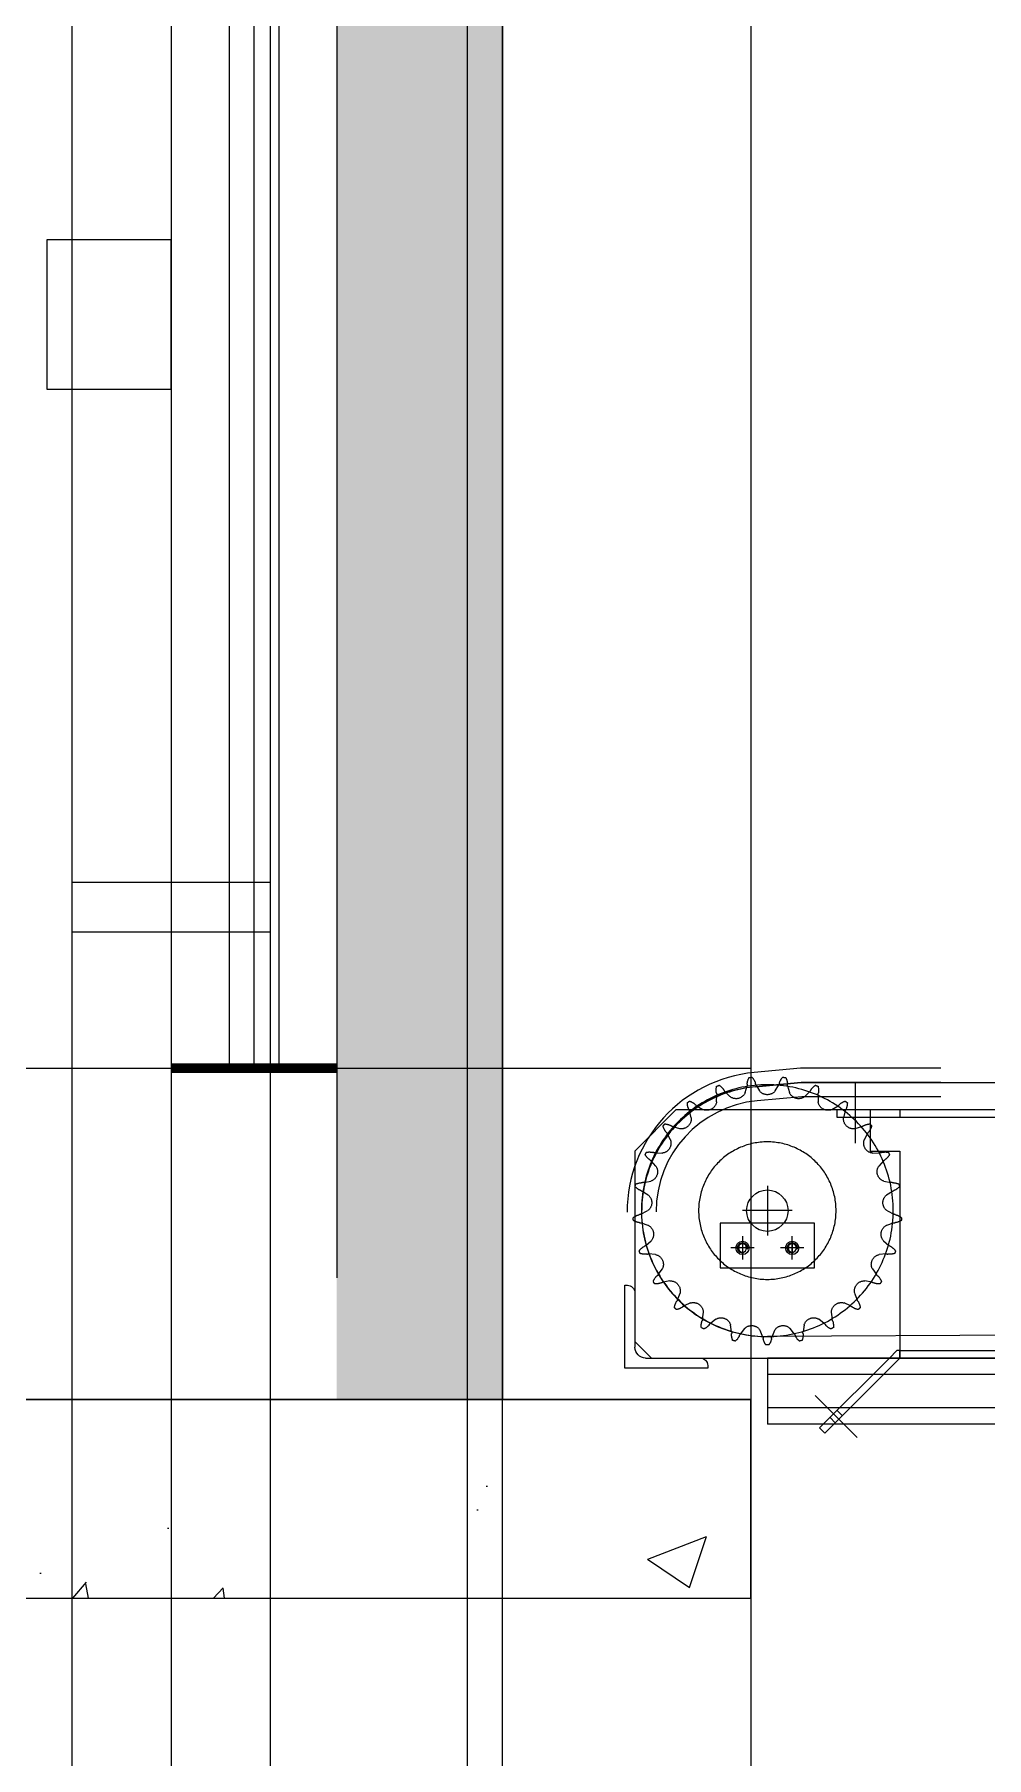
# Model space of a CAD drawing. Extents: x 0 to 210250, y -124674 to 148500.
# Drawn here: x 180694 to 181269, y -114719 to -113679 of the extents above; entities that cross this region are included whole.
import ezdxf

# ---------------------------------------------------------------- set-up
doc = ezdxf.new("R2010")
doc.units = 0
doc.header["$LTSCALE"] = 400
for name, pattern in [('CEN', [17, 15, -1, 0, -1]), ('CENTER', [23, 20, -1, 1, -1]), ('HIDDEN', [9.525, 6.35, -3.175])]:
    doc.linetypes.add(name, pattern=pattern)
doc.layers.get('0').update_dxf_attribs({"linetype": 'CONTINUOUS'})
for name, color, linetype in [('CENTER', 6, 'CEN'), ('COLUMN', 1, 'CONTINUOUS'), ('CV', 92, 'CONTINUOUS'), ('DOOR', 3, 'CONTINUOUS'), ('GZ_3', 8, 'HIDDEN'), ('GZ_4', 4, 'CENTER'), ('GZ_Qoo02', 2, 'CONTINUOUS'), ('GZ_Qoo06', 6, 'CONTINUOUS'), ('PAINT', 3, 'CONTINUOUS'), ('RAIN', 3, 'CONTINUOUS'), ('WALL', 2, 'CONTINUOUS'), ('WINDOW', 3, 'CONTINUOUS')]:
    doc.layers.add(name, color=color, linetype=linetype)

# ---------------------------------------------------------------- blocks, each defined once
blk = doc.blocks.new('A$C59AC08B8')
at = {"layer": 'COLUMN'}
for points in [[(2467.27, -281.08), (2467.27, -321.08), (4700.14, -321.08), (4700.14, -281.08)], [(2467.27, -283.18), (2467.27, -318.98), (4700.14, -318.98), (4700.14, -283.18)]]:
    blk.add_lwpolyline(points, close=True, dxfattribs=at)
at = {"layer": 'PAINT', "linetype": 'Continuous'}
blk.add_lwpolyline([(4696.64, -295.08), (2326.54, -295.08), (2326.54, -307.08), (4696.64, -307.08)], dxfattribs=at)
at = {"layer": 'RAIN', "linetype": 'Continuous'}
for p, q in [((2945.47, -307.08), (2945.47, -295.08)), ((2948.47, -307.08), (2948.47, -295.08))]:
    blk.add_line(p, q, dxfattribs=at)
at = {"layer": 'WALL', "color": 9, "linetype": 'HIDDEN'}
blk.add_line((2937.27, 590.22), (2937.27, -336.08), dxfattribs=at)
blk = doc.blocks.new('A$C0A60367C')
at = {"color": 0}
for p, q in [((0, 35), (0, -200)), ((3.5, 5), (3.5, -200)), ((5, 5), (5, -200)), ((6.5, 5), (6.5, -200)), ((10, 5), (10, -200))]:
    blk.add_line(p, q, dxfattribs=at)
blk.add_lwpolyline([(10, -150), (17.5, -150), (17.5, -159), (10, -159)], close=True, dxfattribs=at)
at = {"color": 0, "const_width": 0.6}
blk.add_lwpolyline([(0, -200), (10, -200)], dxfattribs=at)
blk = doc.blocks.new('A$C19BA73F2')
at = {"layer": 'GZ_4'}
blk.add_lwpolyline([(189.4, 78.4), (105.2, 78.4), (77.6, 75.8, 0.387031), (8.8, 0.2, 0.387031)], format="xyb", dxfattribs=at)
at = {"layer": 'GZ_Qoo06'}
for points in [[(189.4, 87), (104.7, 87), (76.8, 84.4, 0.387031), (0, 0, 1)], [(189.4, 69.8), (105.6, 69.8), (78.5, 67.3, 0.387031), (17.5, 0.3, 0.387031)]]:
    blk.add_lwpolyline(points, format="xyb", dxfattribs=at)
blk = doc.blocks.new('A$C06CE2DE4')
for p, q in [((0, 27), (0, 0)), ((57, 27), (0, 27)), ((57, 0), (57, 27)), ((0, 0), (57, 0))]:
    blk.add_line(p, q)
for centre in [(13.5, 12), (43.5, 12)]:
    blk.add_circle(centre, 4)
at = {"layer": 'GZ_4'}
for p, q in [((20.5, 12), (6.5, 12)), ((13.5, 19), (13.5, 5)), ((50.5, 12), (36.5, 12)), ((43.5, 5), (43.5, 19))]:
    blk.add_line(p, q, dxfattribs=at)
blk = doc.blocks.new('L-F50X50X6')
for p, q in [((1.5, 50), (0, 50)), ((0, 50), (0, 0)), ((6, 12.5), (6, 45.5)), ((0, 0), (50, 0)), ((45.5, 6), (12.5, 6)), ((50, 0), (50, 1.5))]:
    blk.add_line(p, q)
for centre, radius, start, end in [((1.5, 45.5), 4.5, 0, 90), ((12.5, 12.5), 6.5, 180, 270), ((45.5, 1.5), 4.5, 0, 90)]:
    blk.add_arc(centre, radius, start, end)
blk = doc.blocks.new('SCR1-64560521')
blk.add_circle((0, 0), 2.5)
at = {"layer": 'GZ_3'}
blk.add_arc((0, 0), 3, 255, 195, dxfattribs=at)
at = {"layer": 'GZ_4'}
for p, q in [((-3.6, 0), (3.6, 0)), ((0, 3.6), (0, -3.6))]:
    blk.add_line(p, q, dxfattribs=at)
blk = doc.blocks.new('A$C158526256-2')
for p, q in [((11926.9, -15165), (11901.9, -15190)), ((11926.9, -15165), (12261.9, -15165)), ((12023.9, -15165), (14911.9, -15165)), ((11901.9, -15190), (11901.9, -15305)), ((11901.9, -15305), (11911.9, -15315)), ((12061.9, -15315), (12061.9, -15310.5)), ((11911.9, -15315), (12261.9, -15315)), ((12055.6, -15315), (12013.4, -15357.2)), ((12061.9, -15315), (12016.6, -15360.4)), ((12061.9, -15315), (12906.9, -15315)), ((12013.4, -15357.2), (12016.6, -15360.4))]:
    blk.add_line(p, q)
blk.add_circle((11981.9, -15226), 12.5)
at = {"layer": 'GZ_3'}
for p, q in [((12023.9, -15165), (12023.9, -15169.5)), ((12023.9, -15165), (12061.9, -15165)), ((12043.9, -15165), (12043.9, -15190)), ((12061.9, -15165), (12061.9, -15169.5)), ((12023.9, -15169.5), (14911.9, -15169.5)), ((12043.9, -15190), (12061.9, -15190)), ((12061.9, -15190), (12061.9, -15315)), ((12055.6, -15315), (12060.1, -15310.5)), ((12061.9, -15310.5), (12060.1, -15310.5)), ((12061.9, -15310.5), (14841.9, -15310.5)), ((12019.8, -15350.8), (12022.9, -15354)), ((12024, -15346.6), (12027.2, -15349.8))]:
    blk.add_line(p, q, dxfattribs=at)
at = {"layer": 'GZ_4'}
for p, q in [((12034.9, -15149.3), (12034.9, -15185.3)), ((11981.9, -15211), (11981.9, -15241)), ((11996.9, -15226), (11966.9, -15226)), ((12010.7, -15337.6), (12036.2, -15363))]:
    blk.add_line(p, q, dxfattribs=at)
at = {"xscale": -1}
for p in [(11966.9, -15248.5), (11996.9, -15248.5)]:
    blk.add_blockref('SCR1-64560521', p, dxfattribs=at)
at = {"xscale": -1, "rotation": 270}
blk.add_blockref('L-F50X50X6', (11895.9, -15321), dxfattribs=at)
blk = doc.blocks.new('A$C0D192D93')
at = {"layer": 'GZ_Qoo02'}
for p, q in [((-280, 0), (-280, -40)), ((0, 0), (-280, 0)), ((0, 0), (0, -40)), ((0, -10), (-280, -10)), ((0, -30), (-280, -30)), ((0, -40), (-280, -40))]:
    blk.add_line(p, q, dxfattribs=at)
blk = doc.blocks.new('A$C02CA72C9B01-2F')
for name, p in [('A$C158526256-2', (-12210.9, 15608.5)), ('A$C0D192D93', (51, 293.5))]:
    blk.add_blockref(name, p)
blk = doc.blocks.new('RS60T25')
for p, q in [((-12.2, 75.4), (-13.4, 71.3)), ((-4.8, 72.3), (-6.9, 76)), ((6.9, 76), (4.8, 72.3)), ((13.4, 71.3), (12.2, 75.4)), ((-39, 61.1), (-42.7, 63.3)), ((-30.6, 70), (-30.7, 65.7)), ((-22.6, 68.9), (-25.6, 71.9)), ((25.6, 71.9), (22.6, 68.9)), ((30.7, 65.7), (30.6, 70)), ((42.7, 63.3), (39, 61.1)), ((-47, 60.2), (-46, 56)), ((46, 56), (47, 60.2)), ((-60.5, 46.6), (-58.5, 42.8)), ((-53, 49.5), (-57.1, 50.7)), ((57.1, 50.7), (53, 49.5)), ((58.5, 42.8), (60.5, 46.6)), ((-63.6, 34.7), (-67.9, 34.9)), ((67.9, 34.9), (63.6, 34.7)), ((-70.2, 30), (-67.3, 26.9)), ((67.3, 26.9), (70.2, 30)), ((-75.5, 11.6), (-71.9, 9.3)), ((-70.3, 17.8), (-74.5, 17)), ((74.5, 17), (70.3, 17.8)), ((71.9, 9.3), (75.5, 11.6)), ((-72.5, -0.2), (-76.3, -2.1)), ((-76, -7.5), (-72, -8.9)), ((72, -8.9), (76, -7.5)), ((76.3, -2.1), (72.5, -0.2)), ((-70.2, -18.3), (-73.4, -21)), ((73.4, -21), (70.2, -18.3)), ((-71.7, -26.1), (-67.5, -26.5)), ((67.5, -26.5), (71.7, -26.1)), ((-63.4, -35.1), (-65.9, -38.6)), ((65.9, -38.6), (63.4, -35.1)), ((-63, -43.2), (-58.8, -42.4)), ((-52.7, -49.8), (-54.2, -53.8)), ((54.2, -53.8), (52.7, -49.8)), ((58.8, -42.4), (63, -43.2)), ((-50.3, -57.5), (-46.4, -55.7)), ((-38.6, -61.3), (-39.1, -65.6)), ((39.1, -65.6), (38.6, -61.3)), ((46.4, -55.7), (50.3, -57.5)), ((-34.4, -68.2), (-31.1, -65.5)), ((-22.2, -69), (-21.6, -73.2)), ((-16.4, -74.6), (-13.8, -71.2)), ((-4.3, -72.4), (-2.7, -76.3)), ((2.7, -76.3), (4.3, -72.4)), ((13.8, -71.2), (16.4, -74.6)), ((21.6, -73.2), (22.2, -69)), ((31.1, -65.5), (34.4, -68.2))]:
    blk.add_line(p, q)
blk.add_circle((0, 0), 41.5)
for centre, radius, start, end in [((-21.1, 72.7), 9.81, 166.0175, 190.7087), ((0, 0), 81.1, 111.6, 112.1883), ((0, 0), 81.1, 111.0117, 111.6), ((-34.4, 67.5), 9.81, 32.4913, 57.1825), ((-2.4, 75.7), 9.81, 151.6175, 176.3087), ((-27.7, 77.3), 15.6, 352.76, 356.3087), ((0, 0), 81.1, 97.2, 97.7883), ((0, 0), 81.1, 96.6117, 97.2), ((-16.5, 73.9), 9.81, 18.0913, 42.7825), ((7.6, 81.8), 15.6, 198.0913, 201.64), ((-7.6, 81.8), 15.6, 338.36, 341.9087), ((16.5, 73.9), 9.81, 137.2175, 161.9087), ((0, 0), 81.1, 82.8, 83.3883), ((0, 0), 81.1, 82.2117, 82.8), ((2.4, 75.7), 9.81, 3.6913, 28.3825), ((27.7, 77.3), 15.6, 183.6913, 187.24), ((34.4, 67.5), 9.81, 122.8175, 147.5087), ((0, 0), 81.1, 68.4, 68.9883), ((0, 0), 81.1, 67.8117, 68.4), ((21.1, 72.7), 9.81, 349.2913, 13.9825), ((0, 0), 81.1, 126, 126.5883), ((-38.5, 65.2), 9.81, 180.4175, 205.1087), ((0, 0), 81.1, 125.4117, 126), ((-50.1, 56.8), 9.81, 46.8913, 71.5825), ((-32.8, 75.3), 15.6, 226.8913, 230.44), ((-36.6, 66.6), 6.02, 298.8, 351.4), ((-46, 68), 15.6, 7.16, 10.7087), ((-13, 81.1), 15.6, 212.4913, 216.04), ((-18.9, 73.6), 6.02, 231.8, 284.4), ((-18.9, 73.6), 6.02, 284.4, 337), ((0, 76), 6.02, 217.4, 270), ((0, 76), 6.02, 270, 322.6), ((18.9, 73.6), 6.02, 203, 255.6), ((18.9, 73.6), 6.02, 255.6, 308.2), ((13, 81.1), 15.6, 323.96, 327.5087), ((46, 68), 15.6, 169.2913, 172.84), ((36.6, 66.6), 6.02, 188.6, 241.2), ((32.8, 75.3), 15.6, 309.56, 313.1087), ((50.1, 56.8), 9.81, 108.4175, 133.1087), ((0, 0), 81.1, 54, 54.5883), ((38.5, 65.2), 9.81, 334.8913, 359.5825), ((0, 0), 81.1, 53.4117, 54), ((0, 0), 81.1, 139.8117, 140.4), ((-62.7, 42.6), 9.81, 61.2913, 85.9825), ((-52, 55.4), 6.02, 313.2, 5.8), ((-61.5, 54.4), 15.6, 21.56, 25.1087), ((-36.6, 66.6), 6.02, 246.2, 298.8), ((36.6, 66.6), 6.02, 241.2, 293.8), ((52, 55.4), 6.02, 174.2, 226.8), ((61.5, 54.4), 15.6, 154.8913, 158.44), ((62.7, 42.6), 9.81, 94.0175, 118.7087), ((0, 0), 81.1, 39.6, 40.1883), ((0, 0), 81.1, 140.4, 140.9883), ((-53.5, 53.6), 9.81, 194.8175, 219.5087), ((-73.1, 37.4), 15.6, 35.96, 39.5087), ((-64.2, 40.7), 6.02, 327.6, 20.2), ((-50.5, 64.8), 15.6, 241.2913, 244.84), ((-52, 55.4), 6.02, 260.6, 313.2), ((52, 55.4), 6.02, 226.8, 279.4), ((50.5, 64.8), 15.6, 295.16, 298.7087), ((64.2, 40.7), 6.02, 159.8, 212.4), ((73.1, 37.4), 15.6, 140.4913, 144.04), ((53.5, 53.6), 9.81, 320.4913, 345.1825), ((0, 0), 81.1, 39.0117, 39.6), ((0, 0), 81.1, 154.8, 155.3883), ((-65.2, 38.6), 9.81, 209.2175, 233.9087), ((0, 0), 81.1, 154.2117, 154.8), ((-71.3, 25.6), 9.81, 75.6913, 100.3825), ((-65, 50.2), 15.6, 255.6913, 259.24), ((-64.2, 40.7), 6.02, 275, 327.6), ((64.2, 40.7), 6.02, 212.4, 265), ((65, 50.2), 15.6, 280.76, 284.3087), ((71.3, 25.6), 9.81, 79.6175, 104.3087), ((65.2, 38.6), 9.81, 306.0913, 330.7825), ((0, 0), 81.1, 25.2, 25.7883), ((0, 0), 81.1, 24.6117, 25.2), ((-80.1, 18.1), 15.6, 50.36, 53.9087), ((-72.3, 23.5), 6.02, 289.4, 342), ((-72.3, 23.5), 6.02, 342, 34.6), ((72.3, 23.5), 6.02, 145.4, 198), ((72.3, 23.5), 6.02, 198, 250.6), ((80.1, 18.1), 15.6, 126.0913, 129.64), ((0, 0), 81.1, 169.2, 169.7883), ((-72.7, 21.2), 9.81, 223.6175, 248.3087), ((0, 0), 81.1, 168.6117, 169.2), ((-75.4, 7.1), 9.81, 90.0913, 114.7825), ((-82.1, -2.4), 15.6, 64.76, 68.3087), ((-75.4, 32.5), 15.6, 270.0913, 273.64), ((75.4, 32.5), 15.6, 266.36, 269.9087), ((75.4, 7.1), 9.81, 65.2175, 89.9087), ((82.1, -2.4), 15.6, 111.6913, 115.24), ((72.7, 21.2), 9.81, 291.6913, 316.3825), ((0, 0), 81.1, 10.8, 11.3883), ((0, 0), 81.1, 10.2117, 10.8), ((-75.8, 4.8), 6.02, 303.8, 356.4), ((-75.8, 4.8), 6.02, 356.4, 49), ((75.8, 4.8), 6.02, 131, 183.6), ((75.8, 4.8), 6.02, 183.6, 236.2), ((-74.8, -11.9), 9.81, 104.4913, 129.1825), ((0, 0), 81.1, 183.0117, 183.6), ((0, 0), 81.1, 183.6, 184.1883), ((-75.7, 2.4), 9.81, 238.0175, 262.7087), ((-81.1, 12.7), 15.6, 284.4913, 288.04), ((-78.9, -22.8), 15.6, 79.16, 82.7087), ((-74.7, -14.2), 6.02, 10.8, 63.4), ((74.7, -14.2), 6.02, 116.6, 169.2), ((78.9, -22.8), 15.6, 97.2913, 100.84), ((81.1, 12.7), 15.6, 251.96, 255.5087), ((75.7, 2.4), 9.81, 277.2913, 301.9825), ((74.8, -11.9), 9.81, 50.8175, 75.5087), ((0, 0), 81.1, 355.8117, 356.4), ((0, 0), 81.1, 356.4, 356.9883), ((-74.7, -14.2), 6.02, 318.2, 10.8), ((74.7, -14.2), 6.02, 169.2, 221.8), ((-69.5, -30.1), 9.81, 118.8913, 143.5825), ((0, 0), 81.1, 197.4117, 198), ((0, 0), 81.1, 198, 198.5883), ((-73.9, -16.5), 9.81, 252.4175, 277.1087), ((-81.8, -7.9), 15.6, 298.8913, 302.44), ((-70.8, -41.7), 15.6, 93.56, 97.1087), ((-68.8, -32.4), 6.02, 25.2, 77.8), ((-68.8, -32.4), 6.02, 332.6, 25.2), ((68.8, -32.4), 6.02, 154.8, 207.4), ((68.8, -32.4), 6.02, 102.2, 154.8), ((70.8, -41.7), 15.6, 82.8913, 86.44), ((73.9, -16.5), 9.81, 262.8913, 287.5825), ((81.8, -7.9), 15.6, 237.56, 241.1087), ((69.5, -30.1), 9.81, 36.4175, 61.1087), ((0, 0), 81.1, 341.4117, 342), ((0, 0), 81.1, 342, 342.5883), ((-59.8, -46.4), 9.81, 133.2913, 157.9825), ((-77.2, -28), 15.6, 313.2913, 316.84), ((77.2, -28), 15.6, 223.16, 226.7087), ((59.8, -46.4), 9.81, 22.0175, 46.7087), ((0, 0), 81.1, 211.8117, 212.4), ((0, 0), 81.1, 212.4, 212.9883), ((-67.5, -34.4), 9.81, 266.8175, 291.5087), ((-58.2, -58), 15.6, 107.96, 111.5087), ((-58.6, -48.4), 6.02, 39.6, 92.2), ((-58.6, -48.4), 6.02, 347, 39.6), ((58.6, -48.4), 6.02, 140.4, 193), ((58.6, -48.4), 6.02, 87.8, 140.4), ((58.2, -58), 15.6, 68.4913, 72.04), ((67.5, -34.4), 9.81, 248.4913, 273.1825), ((0, 0), 81.1, 327.0117, 327.6), ((0, 0), 81.1, 327.6, 328.1883), ((-46.4, -59.9), 9.81, 147.6913, 172.3825), ((0, 0), 81.1, 226.2117, 226.8), ((0, 0), 81.1, 226.8, 227.3883), ((-56.8, -50.1), 9.81, 281.2175, 305.9087), ((-67.8, -46.3), 15.6, 327.6913, 331.24), ((-41.9, -70.6), 15.6, 122.36, 125.9087), ((-44.7, -61.5), 6.02, 54, 106.6), ((-44.7, -61.5), 6.02, 1.4, 54), ((44.7, -61.5), 6.02, 126, 178.6), ((44.7, -61.5), 6.02, 73.4, 126), ((41.9, -70.6), 15.6, 54.0913, 57.64), ((56.8, -50.1), 9.81, 234.0913, 258.7825), ((67.8, -46.3), 15.6, 208.76, 212.3087), ((46.4, -59.9), 9.81, 7.6175, 32.3087), ((0, 0), 81.1, 312.6117, 313.2), ((0, 0), 81.1, 313.2, 313.7883), ((-30.1, -69.5), 9.81, 162.0913, 186.7825), ((0, 0), 81.1, 240.6117, 241.2), ((-54.2, -61.7), 15.6, 342.0913, 345.64), ((0, 0), 81.1, 241.2, 241.7883), ((-42.6, -62.6), 9.81, 295.6175, 320.3087), ((-23.1, -78.8), 15.6, 136.76, 140.3087), ((-28, -70.7), 6.02, 68.4, 121), ((-28, -70.7), 6.02, 15.8, 68.4), ((-9.5, -75.4), 6.02, 82.8, 135.4), ((-9.5, -75.4), 6.02, 30.2, 82.8), ((9.5, -75.4), 6.02, 97.2, 149.8), ((9.5, -75.4), 6.02, 44.6, 97.2), ((28, -70.7), 6.02, 111.6, 164.2), ((28, -70.7), 6.02, 59, 111.6), ((23.1, -78.8), 15.6, 39.6913, 43.24), ((42.6, -62.6), 9.81, 219.6913, 244.3825), ((0, 0), 81.1, 298.2117, 298.8), ((54.2, -61.7), 15.6, 194.36, 197.9087), ((0, 0), 81.1, 298.8, 299.3883), ((30.1, -69.5), 9.81, 353.2175, 17.9087), ((-37.1, -73.3), 15.6, 356.4913, 0.04), ((-11.8, -74.8), 9.81, 176.4913, 201.1825), ((0, 0), 81.1, 255.0117, 255.6), ((0, 0), 81.1, 255.6, 256.1883), ((-25.7, -71.3), 9.81, 310.0175, 334.7087), ((-2.7, -82.1), 15.6, 151.16, 154.7087), ((-17.8, -80.2), 15.6, 10.8913, 14.44), ((7.1, -75.4), 9.81, 190.8913, 215.5825), ((0, 0), 81.1, 269.4117, 270), ((0, 0), 81.1, 270, 270.5883), ((-7.1, -75.4), 9.81, 324.4175, 349.1087), ((17.8, -80.2), 15.6, 165.56, 169.1087), ((2.7, -82.1), 15.6, 25.2913, 28.84), ((25.7, -71.3), 9.81, 205.2913, 229.9825), ((0, 0), 81.1, 283.8117, 284.4), ((0, 0), 81.1, 284.4, 284.9883), ((11.8, -74.8), 9.81, 338.8175, 3.5087), ((37.1, -73.3), 15.6, 179.96, 183.5087)]:
    blk.add_arc(centre, radius, start, end)
at = {"layer": 'GZ_4'}
blk.add_circle((0, 0), 76, dxfattribs=at)
blk = doc.blocks.new('A$C1B6760474-2')
at = {"layer": 'GZ_4'}
blk.add_lwpolyline([(3031.5, 171, -1), (3031.5, 19), (1376, 24.9, 0.416291), (1318.1, -33), (1322, -122, -1), (1170, -122), (1173.9, -33, 0.439879), (1116, 24.9), (86, 19, -0.959609), (78.9, 169.8), (106.4, 172.4), (3031.5, 171)], format="xyb", dxfattribs=at)
for name, p in [('A$C02CA72C9B01-2F', (315, -287.5)), ('A$C19BA73F2', (1.3, 94)), ('A$C06CE2DE4', (57.5, 60.5))]:
    blk.add_blockref(name, p)
at = {"layer": 'GZ_3', "xscale": -1}
blk.add_blockref('RS60T25', (86, 95), dxfattribs=at)
blk = doc.blocks.new('A$C1B676043274-2')
blk.add_blockref('A$C1B6760474-2', (-316, 319))
blk = doc.blocks.new('A$C2F5E6BEE')
h = blk.add_hatch(color=3)
h.dxf.hatch_style = 1
h.paths.add_polyline_path([(610, 2550), (510, 2550), (510, 0), (610, 0)])
at = {"layer": 'WINDOW', "linetype": 'Continuous'}
blk.add_line((610, 3190), (610, 0), dxfattribs=at)
at = {"layer": 'WINDOW', "linetype": 'HIDDEN'}
for p in [(510, 2613.5), (610, 0)]:
    blk.add_line(p, (510, 0), dxfattribs=at)

msp = doc.modelspace()

# ---------------------------------------------------------------- hatches: boundary and pattern name
h = msp.add_hatch()
h.set_pattern_fill('AR-CONC', color=0, scale=2)
h.set_pattern_definition([(50, (37264.86, -139688.72), (364.36934, -31.8782), [38.1, -419.1]), (355, (37264.86, -139688.72), (-70.48565, 382.1133), [30.48, -335.28]), (100.451, (37295.22, -139691.38), (293.885, 350.2334), [32.38, -356.18]), (46.1842, (37264.86, -139587.12), (542.1581, -84.0847), [57.15, -628.65]), (96.6356, (37310.04, -139594.13), (474.8085, 494.8511), [48.57, -534.27]), (351.184, (37264.86, -139587.1), (474.8092, 494.8502), [45.72, -502.92]), (21, (37315.66, -139612.52), (303.22976, -204.53104), [38.1, -419.1]), (326, (37315.66, -139612.52), (123.6041, 368.3759), [30.48, -335.28]), (71.4514, (37340.93, -139629.57), (426.833, 163.8457), [32.38, -356.18]), (37.5, (37264.86, -139688.72), (6.17721, 169.11008), [0, -331.216, 0, -340.36, 0, -336.55]), (7.5, (37264.86, -139688.72), (133.63933, 200.36115), [0, -194.056, 0, -323.596, 0, -128.27]), (327.5, (37151.57, -139688.72), (271.18119, -11.45749), [0, -127, 0, -396.24, 0, -525.78]), (317.5, (37100.77, -139688.72), (296.25836, 50.853), [0, -165.1, 0, -263.144, 0, -373.38])])
edge = h.paths.add_edge_path()
edge.add_line((174550.883, -114423.335), (178556.643, -114423.335))
edge.add_line((178556.643, -114423.335), (178556.643, -114623.335))
edge.add_line((178556.643, -114623.335), (181126.643, -114623.335))
edge.add_line((181126.643, -114623.335), (181126.643, -114503.335))
edge.add_line((181126.643, -114503.335), (178676.643, -114503.335))
edge.add_line((178676.643, -114503.335), (178676.643, -114303.335))
edge.add_line((178676.643, -114303.335), (172751.762, -114303.335))

# ---------------------------------------------------------------- linework, layer by layer
msp.add_lwpolyline([(181126.643, -120303.335), (180976.643, -120303.335), (180976.643, -96674.557), (181126.643, -96674.557)], close=True)
at = {"color": 0}
for points in [[(174550.883, -114423.335), (178556.643, -114423.335), (178556.643, -114623.335), (181126.643, -114623.335), (181126.643, -114503.335), (178676.643, -114503.335), (178676.643, -114303.335), (172751.762, -114303.335)], [(178676.643, -114303.335), (178676.643, -114503.335), (181126.643, -114503.335)]]:
    msp.add_lwpolyline(points, dxfattribs=at)
at = {"layer": 'CENTER'}
msp.add_line((180776.643, -92535.599), (180776.643, -120743.51), dxfattribs=at)
at = {"layer": 'CV'}
msp.add_line((172011.13, -114303.335), (181126.643, -114303.335), dxfattribs=at)

# ---------------------------------------------------------------- block references
at = {"color": 0, "xscale": 10, "yscale": 10, "zscale": 10, "rotation": 90}
msp.add_blockref('A$C59AC08B8', (177765.854, -143675.994), dxfattribs=at)
for name, p in [('A$C2F5E6BEE', (180366.643, -114503.335)), ('A$C1B676043274-2', (181366.643, -114803.335))]:
    msp.add_blockref(name, p)
at = {"layer": 'DOOR', "color": 32, "xscale": -10, "yscale": 10, "zscale": 10}
msp.add_blockref('A$C0A60367C', (180876.643, -112303.335), dxfattribs=at)

doc.saveas('drawing.dxf')
